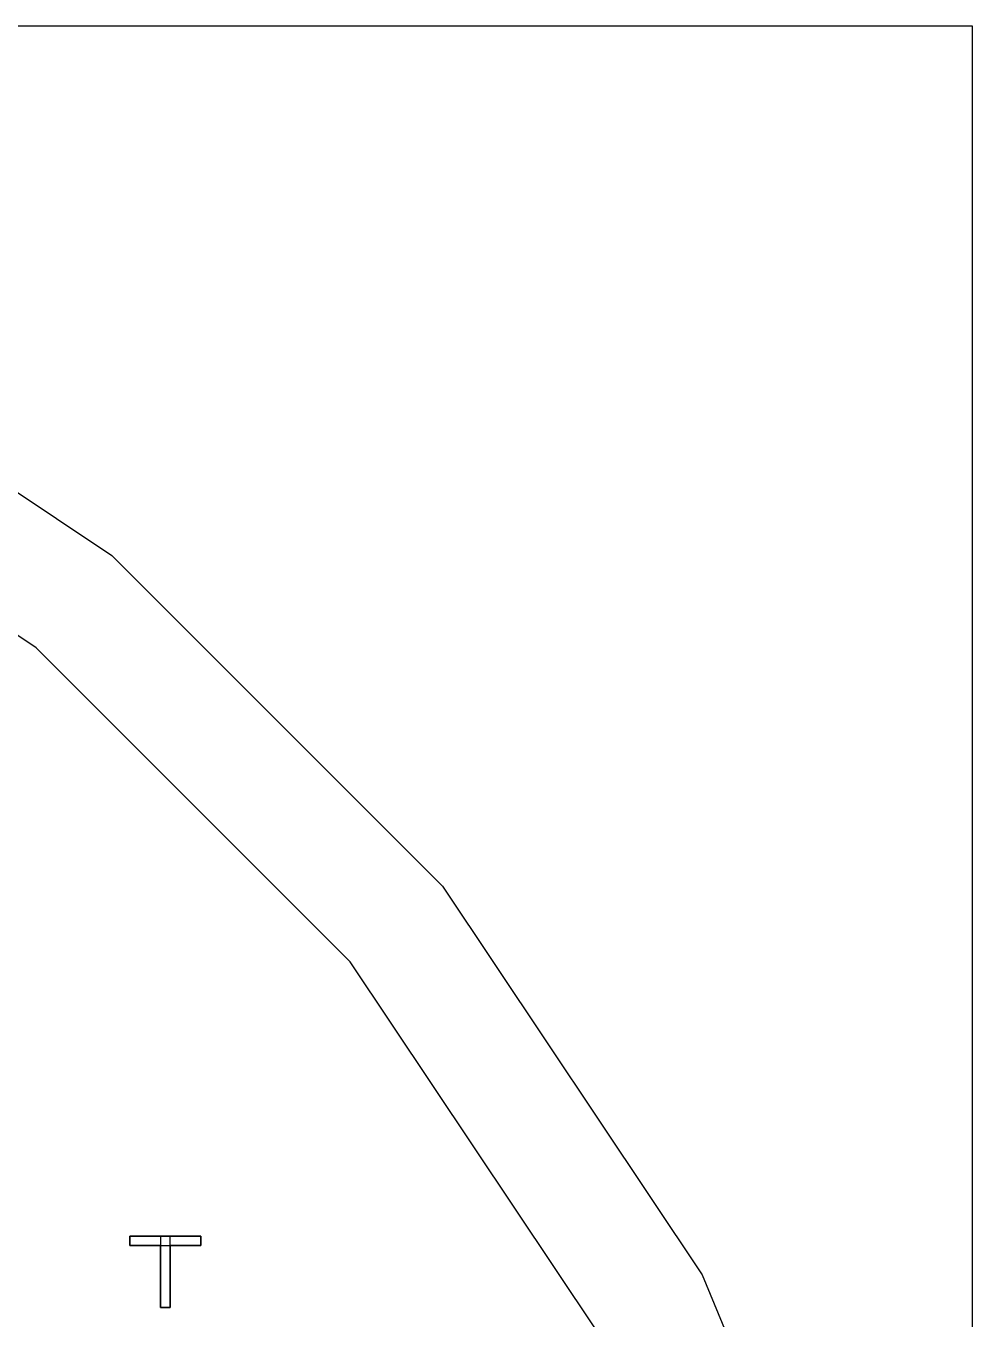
# Model space of a CAD drawing. Extents: x -17000 to 83000, y -61000 to 39000.
# Drawn here: x 63062 to 83000, y 11750 to 39000 of the extents above; entities that cross this region are included whole.
import ezdxf

# ---------------------------------------------------------------- set-up
doc = ezdxf.new("R2010")
doc.units = 0
doc.layers.add('Boundaries', color=3, linetype='CONTINUOUS')
doc.layers.add('Central Electrodes', color=2, linetype='CONTINUOUS')

msp = doc.modelspace()

# ---------------------------------------------------------------- linework, layer by layer
at = {"layer": 'Boundaries'}
msp.add_lwpolyline([(-17000, -61000), (-17000, 39000), (83000, 39000), (83000, -61000)], close=True, dxfattribs=at)
at = {"layer": 'Central Electrodes'}
for points in [[(37924.57, 39000), (47584.462, 37078.528), (56683.881, 33309.425), (64873.142, 27837.536), (71837.536, 20873.142), (77309.425, 12683.881), (81078.528, 3584.462), (83000, -6075.43), (83000, -15924.57), (81078.528, -25584.462), (77309.425, -34683.881), (71837.536, -42873.142), (64873.142, -49837.536), (56683.881, -55309.425), (47584.462, -59078.528), (37924.57, -61000)], [(37678.342, -58500), (46855.239, -56674.602), (55499.687, -53093.954), (63279.485, -47895.659), (69895.659, -41279.485), (75093.954, -33499.687), (78674.602, -24855.239), (80500, -15678.342), (80500, -6321.658), (78674.602, 2855.239), (75093.954, 11499.687), (69895.659, 19279.485), (63279.485, 25895.659), (55499.687, 31093.954), (46855.239, 34674.602), (37678.342, 36500)], [(66749.865, 13498.084), (65249.865, 13498.084)], [(65249.865, 13498.084), (65249.865, 13298.084)], [(66099.865, 13498.084), (65899.865, 13498.084)], [(65899.865, 13498.084), (65899.865, 11998.084)], [(66099.865, 11998.084), (66099.865, 13498.084)], [(66749.865, 13298.084), (66749.865, 13498.084)], [(65249.865, 13298.084), (66749.865, 13298.084)], [(65899.865, 11998.084), (66099.865, 11998.084)]]:
    msp.add_lwpolyline(points, dxfattribs=at)
msp.add_lwpolyline([(65899.865, 11998.084), (65899.865, 13298.084), (65249.865, 13298.084), (65249.865, 13498.084), (66749.865, 13498.084), (66749.865, 13298.084), (66099.865, 13298.084), (66099.865, 11998.084)], close=True, dxfattribs=at)

doc.saveas('drawing.dxf')
